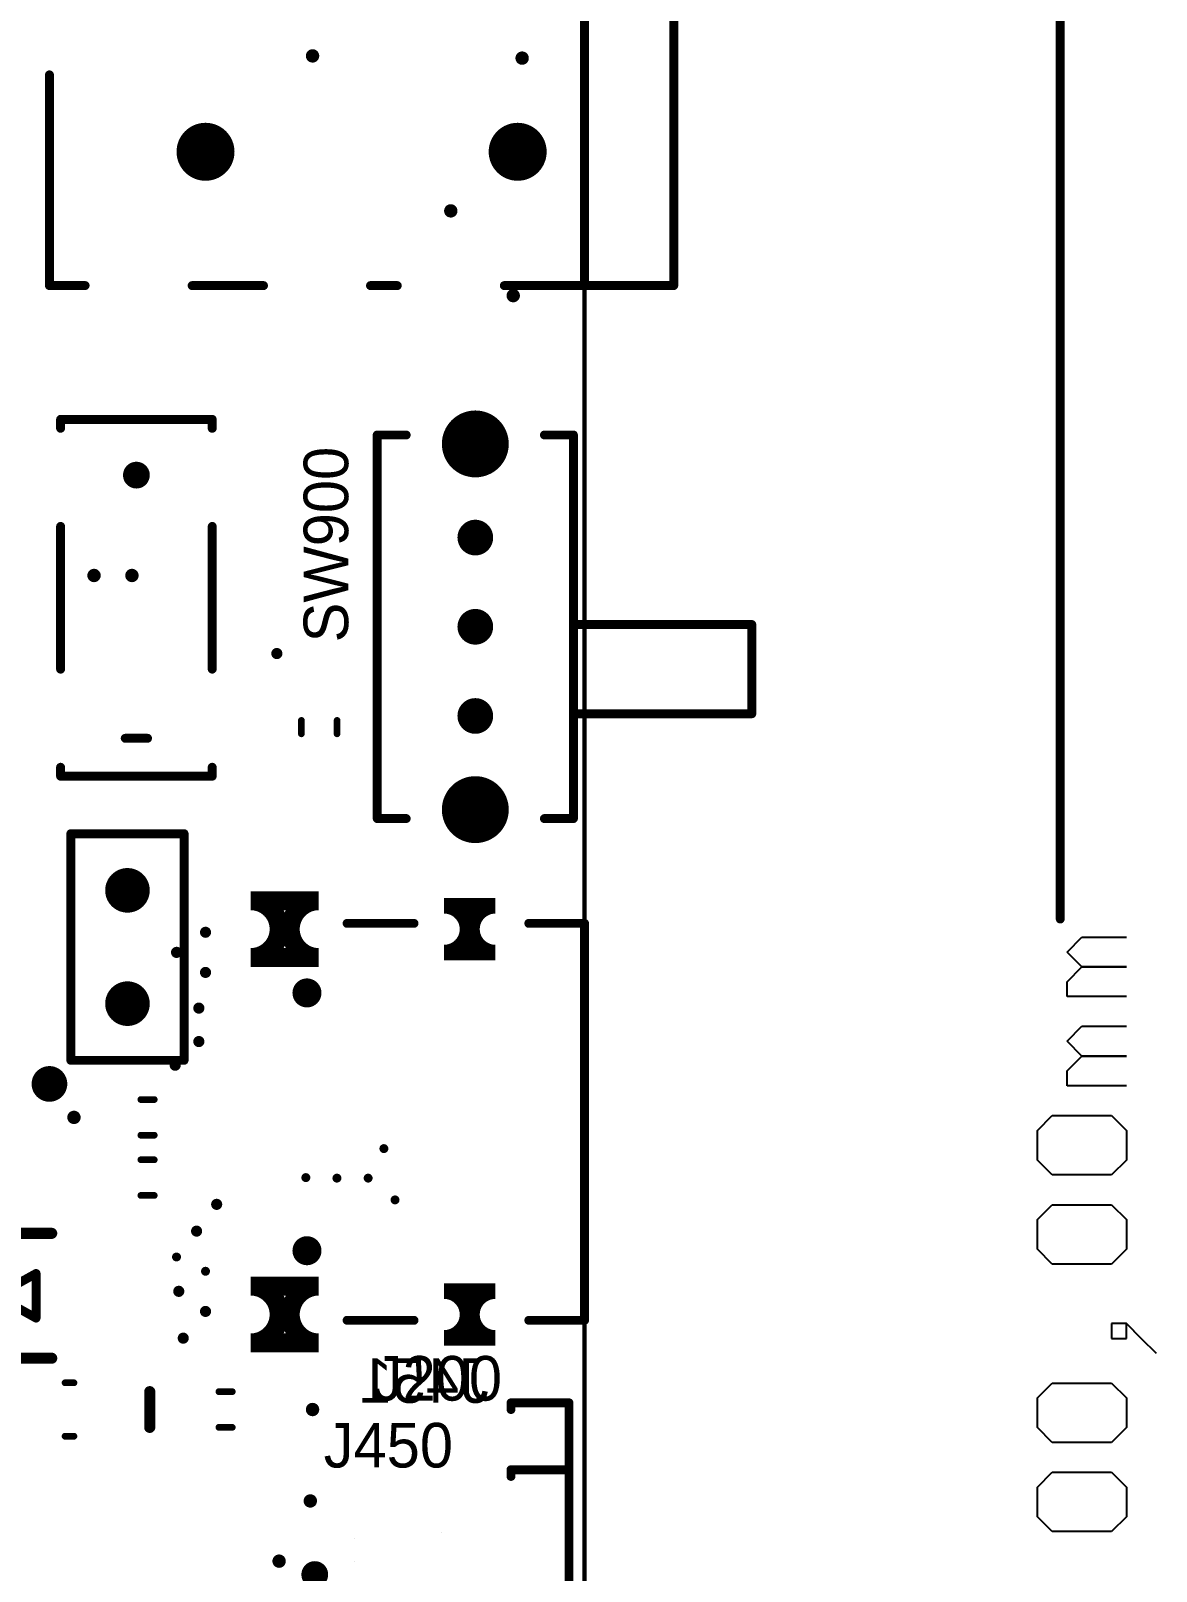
# Model space of a CAD drawing. Extents: x 0 to 113, y -12 to 101.
# Drawn here: x 87.58 to 112.82, y 42.88 to 77.41 of the extents above; entities that cross this region are included whole.
import ezdxf

# ---------------------------------------------------------------- set-up
doc = ezdxf.new("R2010")
doc.units = 0
doc.layers.get('0').update_dxf_attribs({"linetype": 'CONTINUOUS'})
for name, color, linetype in [('BOTTOMOVERLAY', 54, 'CONTINUOUS'), ('MECHANICAL1', 6, 'CONTINUOUS'), ('MECHANICAL10', 56, 'CONTINUOUS'), ('PADHOLELAYER', 156, 'CONTINUOUS'), ('TOPOVERLAY', 2, 'CONTINUOUS'), ('VIAHOLELAYER', 16, 'CONTINUOUS')]:
    doc.layers.add(name, color=color, linetype=linetype)

# ---------------------------------------------------------------- blocks, each defined once
blk = doc.blocks.new('CON_XKB_PJ_320D_17')
at = {"layer": 'PADHOLELAYER', "const_width": 0.65}
for points in [[(-3.825, 0.025, 1), (-3.175, 0.025, 1)], [(3.175, 0.025, 1), (3.825, 0.025, 1)]]:
    blk.add_lwpolyline(points, format="xyb", close=True, dxfattribs=at)
at = {"layer": 'TOPOVERLAY', "const_width": 0.2}
for points in [[(-7, 3.025), (-7, -3.025)], [(-3.2, 3.025), (-7, 3.025)], [(-5, 3.025), (-5, -3.025)], [(-0.2, 3.025), (-0.8, 3.025)], [(3.8, 3.025), (2.2, 3.025)], [(7, 3.025), (6.2, 3.025)], [(7, 3.025), (7, -1.7)], [(4.8, -3.025), (-7, -3.025)]]:
    blk.add_lwpolyline(points, dxfattribs=at)
at = {"layer": 'TOPOVERLAY', "const_width": 0.1}
for points in [[(-7.05, 3.025, 1), (-6.95, 3.025, 1)], [(-7.05, 3.025, 1), (-6.95, 3.025, 1)], [(-5.05, 3.025, 1), (-4.95, 3.025, 1)], [(-3.25, 3.025, 1), (-3.15, 3.025, 1)], [(-0.85, 3.025, 1), (-0.75, 3.025, 1)], [(-0.25, 3.025, 1), (-0.15, 3.025, 1)], [(2.15, 3.025, 1), (2.25, 3.025, 1)], [(3.75, 3.025, 1), (3.85, 3.025, 1)], [(6.15, 3.025, 1), (6.25, 3.025, 1)], [(6.95, 3.025, 1), (7.05, 3.025, 1)], [(6.95, 3.025, 1), (7.05, 3.025, 1)], [(6.95, -1.7, 1), (7.05, -1.7, 1)], [(-7.05, -3.025, 1), (-6.95, -3.025, 1)], [(-7.05, -3.025, 1), (-6.95, -3.025, 1)], [(-5.05, -3.025, 1), (-4.95, -3.025, 1)], [(4.75, -3.025, 1), (4.85, -3.025, 1)]]:
    blk.add_lwpolyline(points, format="xyb", close=True, dxfattribs=at)
blk = doc.blocks.new('RES_0603_R_131')
at = {"layer": 'TOPOVERLAY', "const_width": 0.15}
for points in [[(0.15, 0.4), (-0.15, 0.4)], [(0.15, -0.4), (-0.15, -0.4)]]:
    blk.add_lwpolyline(points, dxfattribs=at)
at = {"layer": 'TOPOVERLAY', "const_width": 0.075}
for points in [[(-0.188, 0.4, 1), (-0.112, 0.4, 1)], [(0.112, 0.4, 1), (0.188, 0.4, 1)], [(-0.188, -0.4, 1), (-0.112, -0.4, 1)], [(0.112, -0.4, 1), (0.188, -0.4, 1)]]:
    blk.add_lwpolyline(points, format="xyb", close=True, dxfattribs=at)
blk = doc.blocks.new('RES_0603_R_132')
at = {"layer": 'TOPOVERLAY', "const_width": 0.15}
for points in [[(-0.15, 0.4), (0.15, 0.4)], [(-0.15, -0.4), (0.15, -0.4)]]:
    blk.add_lwpolyline(points, dxfattribs=at)
at = {"layer": 'TOPOVERLAY', "const_width": 0.075}
for points in [[(-0.188, 0.4, 1), (-0.112, 0.4, 1)], [(0.112, 0.4, 1), (0.188, 0.4, 1)], [(-0.188, -0.4, 1), (-0.112, -0.4, 1)], [(0.112, -0.4, 1), (0.188, -0.4, 1)]]:
    blk.add_lwpolyline(points, format="xyb", close=True, dxfattribs=at)
blk = doc.blocks.new('LED_0805_GRN_R_141')
at = {"layer": 'TOPOVERLAY'}
for points, const_width in [([(-1.8, 0.4), (-1.8, -0.4)], 0.25), ([(0.1, 0.6), (-0.1, 0.6)], 0.15), ([(0.1, -0.6), (-0.1, -0.6)], 0.15)]:
    blk.add_lwpolyline(points, dxfattribs=dict(at, const_width=const_width))
for points, const_width in [([(-1.862, 0.4, 1), (-1.737, 0.4, 1)], 0.125), ([(-0.138, 0.6, 1), (-0.062, 0.6, 1)], 0.075), ([(0.062, 0.6, 1), (0.138, 0.6, 1)], 0.075), ([(-1.862, -0.4, 1), (-1.737, -0.4, 1)], 0.125), ([(-0.138, -0.6, 1), (-0.062, -0.6, 1)], 0.075), ([(0.062, -0.6, 1), (0.138, -0.6, 1)], 0.075)]:
    blk.add_lwpolyline(points, format="xyb", close=True, dxfattribs=dict(at, const_width=const_width))
blk = doc.blocks.new('DIO_SMA_UNI_R_151')
at = {"layer": 'TOPOVERLAY'}
for points, const_width in [([(-0.85, 1.4), (0.85, 1.4)], 0.25), ([(-3.75, -0.5), (-3.75, 0.5)], 0.25), ([(-0.4, 0), (0.5, 0.5)], 0.2), ([(-0.4, -0.5), (-0.4, 0.5)], 0.2), ([(0.5, -0.5), (0.5, 0.5)], 0.2), ([(-0.4, 0), (0.5, -0.5)], 0.2), ([(-0.85, -1.4), (0.85, -1.4)], 0.25)]:
    blk.add_lwpolyline(points, dxfattribs=dict(at, const_width=const_width))
for points, const_width in [([(-0.913, 1.4, 1), (-0.788, 1.4, 1)], 0.125), ([(0.788, 1.4, 1), (0.913, 1.4, 1)], 0.125), ([(-3.812, 0.5, 1), (-3.688, 0.5, 1)], 0.125), ([(-0.45, 0.5, 1), (-0.35, 0.5, 1)], 0.1), ([(0.45, 0.5, 1), (0.55, 0.5, 1)], 0.1), ([(0.45, 0.5, 1), (0.55, 0.5, 1)], 0.1), ([(-0.45, 0, 1), (-0.35, 0, 1)], 0.1), ([(-0.45, 0, 1), (-0.35, 0, 1)], 0.1), ([(-3.812, -0.5, 1), (-3.688, -0.5, 1)], 0.125), ([(-0.45, -0.5, 1), (-0.35, -0.5, 1)], 0.1), ([(0.45, -0.5, 1), (0.55, -0.5, 1)], 0.1), ([(0.45, -0.5, 1), (0.55, -0.5, 1)], 0.1), ([(-0.913, -1.4, 1), (-0.788, -1.4, 1)], 0.125), ([(0.788, -1.4, 1), (0.913, -1.4, 1)], 0.125)]:
    blk.add_lwpolyline(points, format="xyb", close=True, dxfattribs=dict(at, const_width=const_width))
blk = doc.blocks.new('RES_0603_R_183')
at = {"layer": 'TOPOVERLAY', "const_width": 0.15}
for points in [[(-0.15, 0.4), (0.15, 0.4)], [(-0.15, -0.4), (0.15, -0.4)]]:
    blk.add_lwpolyline(points, dxfattribs=at)
at = {"layer": 'TOPOVERLAY', "const_width": 0.075}
for points in [[(-0.188, 0.4, 1), (-0.112, 0.4, 1)], [(0.112, 0.4, 1), (0.188, 0.4, 1)], [(-0.188, -0.4, 1), (-0.112, -0.4, 1)], [(0.112, -0.4, 1), (0.188, -0.4, 1)]]:
    blk.add_lwpolyline(points, format="xyb", close=True, dxfattribs=at)
blk = doc.blocks.new('RES_0603_R_184')
at = {"layer": 'TOPOVERLAY', "const_width": 0.15}
for points in [[(-0.15, 0.4), (0.15, 0.4)], [(-0.15, -0.4), (0.15, -0.4)]]:
    blk.add_lwpolyline(points, dxfattribs=at)
at = {"layer": 'TOPOVERLAY', "const_width": 0.075}
for points in [[(-0.188, 0.4, 1), (-0.112, 0.4, 1)], [(0.112, 0.4, 1), (0.188, 0.4, 1)], [(-0.188, -0.4, 1), (-0.112, -0.4, 1)], [(0.112, -0.4, 1), (0.188, -0.4, 1)]]:
    blk.add_lwpolyline(points, format="xyb", close=True, dxfattribs=at)
blk = doc.blocks.new('CON_XKB_U262_161N_4BVC11_2')
at = {"layer": 'PADHOLELAYER'}
for points, const_width in [([(-4.957, 3.837), (-4.957, 2.312, -1), (-3.682, 2.312), (-3.682, 3.837, -1)], 0.425), ([(3.683, 3.837), (3.683, 2.312, -1), (4.958, 2.312), (4.958, 3.837, -1)], 0.425), ([(-3.052, 2.575, 1), (-2.727, 2.575, 1)], 0.325), ([(2.728, 2.575, 1), (3.053, 2.575, 1)], 0.325), ([(-4.845, -0.5), (-4.845, -1.65, -1), (-3.795, -1.65), (-3.795, -0.5, -1)], 0.35), ([(3.795, -0.5), (3.795, -1.65, -1), (4.845, -1.65), (4.845, -0.5, -1)], 0.35)]:
    blk.add_lwpolyline(points, format="xyb", close=True, dxfattribs=dict(at, const_width=const_width))
at = {"layer": 'TOPOVERLAY', "const_width": 0.2}
for points in [[(-4.45, 1.675), (-4.45, 0.175)], [(4.45, 1.675), (4.45, 0.175)], [(-4.45, -2.4), (-4.45, -3.65)], [(4.45, -2.4), (4.45, -3.65)], [(-4.45, -3.65), (4.45, -3.65)]]:
    blk.add_lwpolyline(points, dxfattribs=at)
at = {"layer": 'TOPOVERLAY', "const_width": 0.1}
for points in [[(-4.5, 1.675, 1), (-4.4, 1.675, 1)], [(4.4, 1.675, 1), (4.5, 1.675, 1)], [(-4.5, 0.175, 1), (-4.4, 0.175, 1)], [(4.4, 0.175, 1), (4.5, 0.175, 1)], [(-4.5, -2.4, 1), (-4.4, -2.4, 1)], [(4.4, -2.4, 1), (4.5, -2.4, 1)], [(-4.5, -3.65, 1), (-4.4, -3.65, 1)], [(-4.5, -3.65, 1), (-4.4, -3.65, 1)], [(4.4, -3.65, 1), (4.5, -3.65, 1)], [(4.4, -3.65, 1), (4.5, -3.65, 1)]]:
    blk.add_lwpolyline(points, format="xyb", close=True, dxfattribs=at)
blk = doc.blocks.new('SWI_CKS_OS102011MA1Q_241')
at = {"layer": 'PADHOLELAYER'}
for points, const_width in [([(-4.475, 0, 1), (-3.725, 0, 1)], 0.75), ([(3.725, 0, 1), (4.475, 0, 1)], 0.75), ([(-2.2, 0, 1), (-1.8, 0, 1)], 0.4), ([(-0.2, 0, 1), (0.2, 0, 1)], 0.4), ([(1.8, 0, 1), (2.2, 0, 1)], 0.4)]:
    blk.add_lwpolyline(points, format="xyb", close=True, dxfattribs=dict(at, const_width=const_width))
at = {"layer": 'TOPOVERLAY', "const_width": 0.2}
for points in [[(-4.3, 2.2), (4.3, 2.2)], [(-4.3, 2.2), (-4.3, 1.55)], [(4.3, 2.2), (4.3, 1.55)], [(-4.3, -1.55), (-4.3, -2.2)], [(4.3, -1.55), (4.3, -2.2)], [(-4.3, -2.2), (4.3, -2.2)], [(-1.95, -2.2), (-1.95, -6.2)], [(0.05, -2.2), (0.05, -6.2)], [(-1.95, -6.2), (0.05, -6.2)]]:
    blk.add_lwpolyline(points, dxfattribs=at)
at = {"layer": 'TOPOVERLAY', "const_width": 0.1}
for points in [[(-4.35, 2.2, 1), (-4.25, 2.2, 1)], [(-4.35, 2.2, 1), (-4.25, 2.2, 1)], [(4.25, 2.2, 1), (4.35, 2.2, 1)], [(4.25, 2.2, 1), (4.35, 2.2, 1)], [(-4.35, 1.55, 1), (-4.25, 1.55, 1)], [(4.25, 1.55, 1), (4.35, 1.55, 1)], [(-4.35, -1.55, 1), (-4.25, -1.55, 1)], [(4.25, -1.55, 1), (4.35, -1.55, 1)], [(-4.35, -2.2, 1), (-4.25, -2.2, 1)], [(-4.35, -2.2, 1), (-4.25, -2.2, 1)], [(-2, -2.2, 1), (-1.9, -2.2, 1)], [(0, -2.2, 1), (0.1, -2.2, 1)], [(4.25, -2.2, 1), (4.35, -2.2, 1)], [(4.25, -2.2, 1), (4.35, -2.2, 1)], [(-2, -6.2, 1), (-1.9, -6.2, 1)], [(-2, -6.2, 1), (-1.9, -6.2, 1)], [(0, -6.2, 1), (0.1, -6.2, 1)], [(0, -6.2, 1), (0.1, -6.2, 1)]]:
    blk.add_lwpolyline(points, format="xyb", close=True, dxfattribs=at)
blk = doc.blocks.new('OSC_8038_4P_R_246')
at = {"layer": 'TOPOVERLAY', "const_width": 0.2}
for points in [[(-4, 1.7), (-3.8, 1.7)], [(-4, 1.7), (-4, -1.7)], [(-1.6, 1.7), (1.6, 1.7)], [(3.8, 1.7), (4, 1.7)], [(4, 1.7), (4, -1.7)], [(-3.15, 0.25), (-3.15, -0.25)], [(-4, -1.7), (-3.8, -1.7)], [(-1.6, -1.7), (1.6, -1.7)], [(3.8, -1.7), (4, -1.7)]]:
    blk.add_lwpolyline(points, dxfattribs=at)
at = {"layer": 'TOPOVERLAY'}
for points, const_width in [([(-4.05, 1.7, 1), (-3.95, 1.7, 1)], 0.1), ([(-4.05, 1.7, 1), (-3.95, 1.7, 1)], 0.1), ([(-3.85, 1.7, 1), (-3.75, 1.7, 1)], 0.1), ([(-1.65, 1.7, 1), (-1.55, 1.7, 1)], 0.1), ([(1.55, 1.7, 1), (1.65, 1.7, 1)], 0.1), ([(3.75, 1.7, 1), (3.85, 1.7, 1)], 0.1), ([(3.95, 1.7, 1), (4.05, 1.7, 1)], 0.1), ([(3.95, 1.7, 1), (4.05, 1.7, 1)], 0.1), ([(-3.2, 0.25, 1), (-3.1, 0.25, 1)], 0.1), ([(2.9, 0, 1), (2.6, 0, 1)], 0.3), ([(2.525, 0, 1), (2.675, 0, 1)], 0.15), ([(2.825, 0, 1), (2.975, 0, 1)], 0.15), ([(-3.2, -0.25, 1), (-3.1, -0.25, 1)], 0.1), ([(-4.05, -1.7, 1), (-3.95, -1.7, 1)], 0.1), ([(-4.05, -1.7, 1), (-3.95, -1.7, 1)], 0.1), ([(-3.85, -1.7, 1), (-3.75, -1.7, 1)], 0.1), ([(-1.65, -1.7, 1), (-1.55, -1.7, 1)], 0.1), ([(1.55, -1.7, 1), (1.65, -1.7, 1)], 0.1), ([(3.75, -1.7, 1), (3.85, -1.7, 1)], 0.1), ([(3.95, -1.7, 1), (4.05, -1.7, 1)], 0.1), ([(3.95, -1.7, 1), (4.05, -1.7, 1)], 0.1)]:
    blk.add_lwpolyline(points, format="xyb", close=True, dxfattribs=dict(at, const_width=const_width))
blk = doc.blocks.new('CON_XKB_X05B20L22T_REV_B_0')
at = {"layer": 'BOTTOMOVERLAY', "const_width": 0.2}
for points in [[(-8.3, 1.35), (-8.3, 2.65)], [(8.3, 2.65), (-8.3, 2.65)], [(8.3, 1.35), (8.3, 2.65)], [(-8.15, 1.35), (-8.3, 1.35)], [(8.15, 1.35), (8.3, 1.35)]]:
    blk.add_lwpolyline(points, dxfattribs=at)
at = {"layer": 'BOTTOMOVERLAY'}
for points, const_width in [([(-8.35, 2.65, 1), (-8.25, 2.65, 1)], 0.1), ([(-8.35, 2.65, 1), (-8.25, 2.65, 1)], 0.1), ([(8.25, 2.65, 1), (8.35, 2.65, 1)], 0.1), ([(8.25, 2.65, 1), (8.35, 2.65, 1)], 0.1), ([(-8.35, 1.35, 1), (-8.25, 1.35, 1)], 0.1), ([(-8.35, 1.35, 1), (-8.25, 1.35, 1)], 0.1), ([(-8.2, 1.35, 1), (-8.1, 1.35, 1)], 0.1), ([(8.1, 1.35, 1), (8.2, 1.35, 1)], 0.1), ([(8.25, 1.35, 1), (8.35, 1.35, 1)], 0.1), ([(8.25, 1.35, 1), (8.35, 1.35, 1)], 0.1), ([(6.15, -3.05, 1), (5.85, -3.05, 1)], 0.3), ([(5.775, -3.05, 1), (5.925, -3.05, 1)], 0.15), ([(6.075, -3.05, 1), (6.225, -3.05, 1)], 0.15)]:
    blk.add_lwpolyline(points, format="xyb", close=True, dxfattribs=dict(at, const_width=const_width))
at = {"layer": 'PADHOLELAYER'}
for points in [[(-6.9, -0.2), (-6.9, -0.2, -1), (-6.9, -0.2), (-6.9, -0.2, -1)], [(6.9, -0.2), (6.9, -0.2, -1), (6.9, -0.2), (6.9, -0.2, -1)], [(-5.25, -2.15), (-5.25, -2.15, -1), (-5.25, -2.15), (-5.25, -2.15, -1)], [(-4.75, -2.15), (-4.75, -2.15, -1), (-4.75, -2.15), (-4.75, -2.15, -1)], [(-4.25, -2.15), (-4.25, -2.15, -1), (-4.25, -2.15), (-4.25, -2.15, -1)], [(-3.75, -2.15), (-3.75, -2.15, -1), (-3.75, -2.15), (-3.75, -2.15, -1)], [(-3.25, -2.15), (-3.25, -2.15, -1), (-3.25, -2.15), (-3.25, -2.15, -1)], [(-2.75, -2.15), (-2.75, -2.15, -1), (-2.75, -2.15), (-2.75, -2.15, -1)], [(-2.25, -2.15), (-2.25, -2.15, -1), (-2.25, -2.15), (-2.25, -2.15, -1)], [(-1.75, -2.15), (-1.75, -2.15, -1), (-1.75, -2.15), (-1.75, -2.15, -1)], [(-1.25, -2.15), (-1.25, -2.15, -1), (-1.25, -2.15), (-1.25, -2.15, -1)], [(-0.75, -2.15), (-0.75, -2.15, -1), (-0.75, -2.15), (-0.75, -2.15, -1)], [(-0.25, -2.15), (-0.25, -2.15, -1), (-0.25, -2.15), (-0.25, -2.15, -1)], [(0.25, -2.15), (0.25, -2.15, -1), (0.25, -2.15), (0.25, -2.15, -1)], [(0.75, -2.15), (0.75, -2.15, -1), (0.75, -2.15), (0.75, -2.15, -1)], [(1.25, -2.15), (1.25, -2.15, -1), (1.25, -2.15), (1.25, -2.15, -1)], [(1.75, -2.15), (1.75, -2.15, -1), (1.75, -2.15), (1.75, -2.15, -1)], [(2.25, -2.15), (2.25, -2.15, -1), (2.25, -2.15), (2.25, -2.15, -1)], [(2.75, -2.15), (2.75, -2.15, -1), (2.75, -2.15), (2.75, -2.15, -1)], [(3.25, -2.15), (3.25, -2.15, -1), (3.25, -2.15), (3.25, -2.15, -1)], [(3.75, -2.15), (3.75, -2.15, -1), (3.75, -2.15), (3.75, -2.15, -1)], [(4.25, -2.15), (4.25, -2.15, -1), (4.25, -2.15), (4.25, -2.15, -1)], [(4.75, -2.15), (4.75, -2.15, -1), (4.75, -2.15), (4.75, -2.15, -1)], [(5.25, -2.15), (5.25, -2.15, -1), (5.25, -2.15), (5.25, -2.15, -1)]]:
    blk.add_lwpolyline(points, format="xyb", close=True, dxfattribs=at)
blk = doc.blocks.new('CON_XKB_X05B20L22T_REV_251')
at = {"layer": 'PADHOLELAYER'}
for points in [[(-5.25, 2.15), (-5.25, 2.15, -1), (-5.25, 2.15), (-5.25, 2.15, -1)], [(-4.75, 2.15), (-4.75, 2.15, -1), (-4.75, 2.15), (-4.75, 2.15, -1)], [(-4.25, 2.15), (-4.25, 2.15, -1), (-4.25, 2.15), (-4.25, 2.15, -1)], [(-3.75, 2.15), (-3.75, 2.15, -1), (-3.75, 2.15), (-3.75, 2.15, -1)], [(-3.25, 2.15), (-3.25, 2.15, -1), (-3.25, 2.15), (-3.25, 2.15, -1)], [(-2.75, 2.15), (-2.75, 2.15, -1), (-2.75, 2.15), (-2.75, 2.15, -1)], [(-2.25, 2.15), (-2.25, 2.15, -1), (-2.25, 2.15), (-2.25, 2.15, -1)], [(-1.75, 2.15), (-1.75, 2.15, -1), (-1.75, 2.15), (-1.75, 2.15, -1)], [(-1.25, 2.15), (-1.25, 2.15, -1), (-1.25, 2.15), (-1.25, 2.15, -1)], [(-0.75, 2.15), (-0.75, 2.15, -1), (-0.75, 2.15), (-0.75, 2.15, -1)], [(-0.25, 2.15), (-0.25, 2.15, -1), (-0.25, 2.15), (-0.25, 2.15, -1)], [(0.25, 2.15), (0.25, 2.15, -1), (0.25, 2.15), (0.25, 2.15, -1)], [(0.75, 2.15), (0.75, 2.15, -1), (0.75, 2.15), (0.75, 2.15, -1)], [(1.25, 2.15), (1.25, 2.15, -1), (1.25, 2.15), (1.25, 2.15, -1)], [(1.75, 2.15), (1.75, 2.15, -1), (1.75, 2.15), (1.75, 2.15, -1)], [(2.25, 2.15), (2.25, 2.15, -1), (2.25, 2.15), (2.25, 2.15, -1)], [(2.75, 2.15), (2.75, 2.15, -1), (2.75, 2.15), (2.75, 2.15, -1)], [(3.25, 2.15), (3.25, 2.15, -1), (3.25, 2.15), (3.25, 2.15, -1)], [(3.75, 2.15), (3.75, 2.15, -1), (3.75, 2.15), (3.75, 2.15, -1)], [(4.25, 2.15), (4.25, 2.15, -1), (4.25, 2.15), (4.25, 2.15, -1)], [(4.75, 2.15), (4.75, 2.15, -1), (4.75, 2.15), (4.75, 2.15, -1)], [(5.25, 2.15), (5.25, 2.15, -1), (5.25, 2.15), (5.25, 2.15, -1)], [(-6.9, 0.2), (-6.9, 0.2, -1), (-6.9, 0.2), (-6.9, 0.2, -1)], [(6.9, 0.2), (6.9, 0.2, -1), (6.9, 0.2), (6.9, 0.2, -1)]]:
    blk.add_lwpolyline(points, format="xyb", close=True, dxfattribs=at)
at = {"layer": 'TOPOVERLAY'}
for points, const_width in [([(6.1, 3.05, 1), (5.8, 3.05, 1)], 0.3), ([(5.725, 3.05, 1), (5.875, 3.05, 1)], 0.15), ([(6.025, 3.05, 1), (6.175, 3.05, 1)], 0.15), ([(-8.35, -1.35, 1), (-8.25, -1.35, 1)], 0.1), ([(-8.35, -1.35, 1), (-8.25, -1.35, 1)], 0.1), ([(-8.2, -1.35, 1), (-8.1, -1.35, 1)], 0.1), ([(8.1, -1.35, 1), (8.2, -1.35, 1)], 0.1), ([(8.25, -1.35, 1), (8.35, -1.35, 1)], 0.1), ([(8.25, -1.35, 1), (8.35, -1.35, 1)], 0.1), ([(-8.35, -2.65, 1), (-8.25, -2.65, 1)], 0.1), ([(-8.35, -2.65, 1), (-8.25, -2.65, 1)], 0.1), ([(8.25, -2.65, 1), (8.35, -2.65, 1)], 0.1), ([(8.25, -2.65, 1), (8.35, -2.65, 1)], 0.1)]:
    blk.add_lwpolyline(points, format="xyb", close=True, dxfattribs=dict(at, const_width=const_width))
at = {"layer": 'TOPOVERLAY', "const_width": 0.2}
for points in [[(-8.3, -1.35), (-8.3, -2.65)], [(-8.3, -1.35), (-8.15, -1.35)], [(8.15, -1.35), (8.3, -1.35)], [(8.3, -1.35), (8.3, -2.65)], [(-8.3, -2.65), (8.3, -2.65)]]:
    blk.add_lwpolyline(points, dxfattribs=at)
blk = doc.blocks.new('CON_HDR_P254_1X02_STR_272')
at = {"layer": 'PADHOLELAYER', "const_width": 0.5}
for points in [[(-1.52, 0, 1), (-1.02, 0, 1)], [(1.02, 0, 1), (1.52, 0, 1)]]:
    blk.add_lwpolyline(points, format="xyb", close=True, dxfattribs=at)
at = {"layer": 'TOPOVERLAY'}
for points, const_width in [([(-2.87, 1.75, 1), (-3.27, 1.75, 1)], 0.4), ([(-3.37, 1.75, 1), (-3.17, 1.75, 1)], 0.2), ([(-2.97, 1.75, 1), (-2.77, 1.75, 1)], 0.2), ([(-2.59, 1.27, 1), (-2.49, 1.27, 1)], 0.1), ([(-2.59, 1.27, 1), (-2.49, 1.27, 1)], 0.1), ([(2.49, 1.27, 1), (2.59, 1.27, 1)], 0.1), ([(2.49, 1.27, 1), (2.59, 1.27, 1)], 0.1), ([(-2.59, -1.27, 1), (-2.49, -1.27, 1)], 0.1), ([(-2.59, -1.27, 1), (-2.49, -1.27, 1)], 0.1), ([(2.49, -1.27, 1), (2.59, -1.27, 1)], 0.1), ([(2.49, -1.27, 1), (2.59, -1.27, 1)], 0.1)]:
    blk.add_lwpolyline(points, format="xyb", close=True, dxfattribs=dict(at, const_width=const_width))
at = {"layer": 'TOPOVERLAY', "const_width": 0.2}
for points in [[(2.54, 1.27), (-2.54, 1.27)], [(-2.54, 1.27), (-2.54, -1.27)], [(2.54, 1.27), (2.54, -1.27)], [(-2.54, -1.27), (2.54, -1.27)]]:
    blk.add_lwpolyline(points, dxfattribs=at)

msp = doc.modelspace()

# ---------------------------------------------------------------- linework, layer by layer
at = {"layer": 'MECHANICAL1', "const_width": 0.1}
msp.add_lwpolyline([(100, 3), (100, 97)], dxfattribs=at)
at = {"layer": 'MECHANICAL10'}
for p, q in [((110.819, 56.758), (111.152, 57.091)), ((111.152, 57.091), (112.152, 57.091)), ((111.152, 56.425), (110.819, 56.758)), ((110.819, 56.092), (111.152, 56.425)), ((111.152, 56.425), (112.152, 56.425)), ((112.152, 56.425), (111.152, 56.425)), ((110.819, 55.758), (110.819, 56.092)), ((112.152, 55.758), (110.819, 55.758)), ((110.819, 54.759), (111.152, 55.092)), ((111.152, 55.092), (112.152, 55.092)), ((111.152, 54.425), (110.819, 54.759)), ((110.819, 54.092), (111.152, 54.425)), ((111.152, 54.425), (112.152, 54.425)), ((112.152, 54.425), (111.152, 54.425)), ((110.819, 53.759), (110.819, 54.092)), ((112.152, 53.759), (110.819, 53.759)), ((110.153, 52.759), (110.486, 53.092)), ((110.486, 53.092), (111.819, 53.092)), ((111.819, 53.092), (112.152, 52.759)), ((110.153, 52.093), (110.153, 52.759)), ((112.152, 52.759), (112.152, 52.093)), ((110.486, 51.76), (110.153, 52.093)), ((112.152, 52.093), (111.819, 51.76)), ((111.819, 51.76), (110.486, 51.76)), ((110.153, 50.76), (110.486, 51.093)), ((110.486, 51.093), (111.819, 51.093)), ((111.819, 51.093), (112.152, 50.76)), ((110.153, 50.093), (110.153, 50.76)), ((112.152, 50.76), (112.152, 50.093)), ((110.486, 49.76), (110.153, 50.093)), ((112.152, 50.093), (111.819, 49.76)), ((111.819, 49.76), (110.486, 49.76)), ((112.152, 48.427), (111.819, 48.427)), ((111.819, 48.427), (111.819, 48.094)), ((112.485, 48.094), (112.152, 48.427)), ((112.152, 48.094), (112.152, 48.427)), ((112.152, 48.427), (112.485, 48.094)), ((111.819, 48.094), (112.152, 48.094)), ((112.485, 48.094), (112.818, 47.761)), ((110.153, 46.761), (110.486, 47.094)), ((110.486, 47.094), (111.819, 47.094)), ((111.819, 47.094), (112.152, 46.761)), ((110.153, 46.095), (110.153, 46.761)), ((112.152, 46.761), (112.152, 46.095)), ((110.486, 45.762), (110.153, 46.095)), ((112.152, 46.095), (111.819, 45.762)), ((111.819, 45.762), (110.486, 45.762)), ((110.153, 44.762), (110.486, 45.095)), ((110.486, 45.095), (111.819, 45.095)), ((111.819, 45.095), (112.152, 44.762)), ((110.153, 44.095), (110.153, 44.762)), ((112.152, 44.762), (112.152, 44.095)), ((110.486, 43.762), (110.153, 44.095)), ((112.152, 44.095), (111.819, 43.762)), ((111.819, 43.762), (110.486, 43.762))]:
    msp.add_line(p, q, dxfattribs=at)
at = {"layer": 'MECHANICAL10', "const_width": 0.2}
msp.add_lwpolyline([(110.667, 57.498), (110.667, 100)], dxfattribs=at)
at = {"layer": 'MECHANICAL10', "const_width": 0.1}
msp.add_lwpolyline([(110.617, 57.498, 1), (110.717, 57.498, 1)], format="xyb", close=True, dxfattribs=at)
at = {"layer": 'VIAHOLELAYER'}
for points, const_width in [([(93.825, 76.85, 1), (93.975, 76.85, 1)], 0.15), ([(98.525, 76.8, 1), (98.675, 76.8, 1)], 0.15), ([(96.925, 73.375, 1), (97.075, 73.375, 1)], 0.15), ([(98.325, 71.475, 1), (98.475, 71.475, 1)], 0.15), ([(88.925, 65.2, 1), (89.075, 65.2, 1)], 0.15), ([(89.775, 65.2, 1), (89.925, 65.2, 1)], 0.15), ([(93.037, 63.45, 1), (93.162, 63.45, 1)], 0.125), ([(91.438, 57.2, 1), (91.562, 57.2, 1)], 0.125), ([(90.788, 56.75, 1), (90.913, 56.75, 1)], 0.125), ([(91.438, 56.3, 1), (91.562, 56.3, 1)], 0.125), ([(91.288, 55.5, 1), (91.413, 55.5, 1)], 0.125), ([(91.288, 54.75, 1), (91.413, 54.75, 1)], 0.125), ([(90.757, 54.22, 1), (90.882, 54.22, 1)], 0.125), ([(88.475, 53.05, 1), (88.625, 53.05, 1)], 0.15), ([(95.45, 52.35, 1), (95.55, 52.35, 1)], 0.1), ([(93.7, 51.7, 1), (93.8, 51.7, 1)], 0.1), ([(94.397, 51.688, 1), (94.497, 51.688, 1)], 0.1), ([(95.097, 51.688, 1), (95.197, 51.688, 1)], 0.1), ([(91.688, 51.1, 1), (91.812, 51.1, 1)], 0.125), ([(95.7, 51.2, 1), (95.8, 51.2, 1)], 0.1), ([(91.238, 50.5, 1), (91.362, 50.5, 1)], 0.125), ([(90.8, 49.92, 1), (90.9, 49.92, 1)], 0.1), ([(91.45, 49.6, 1), (91.55, 49.6, 1)], 0.1), ([(90.838, 49.15, 1), (90.963, 49.15, 1)], 0.125), ([(91.438, 48.7, 1), (91.562, 48.7, 1)], 0.125), ([(90.938, 48.1, 1), (91.063, 48.1, 1)], 0.125), ([(93.825, 46.5, 1), (93.975, 46.5, 1)], 0.15), ([(93.775, 44.45, 1), (93.925, 44.45, 1)], 0.15), ([(93.075, 43.1, 1), (93.225, 43.1, 1)], 0.15)]:
    msp.add_lwpolyline(points, format="xyb", close=True, dxfattribs=dict(at, const_width=const_width))

# ---------------------------------------------------------------- block references
for name, p, rotation in [('CON_XKB_PJ_320D_17', (95, 74.725), 180), ('OSC_8038_4P_R_246', (89.95, 64.7), 90), ('SWI_CKS_OS102011MA1Q_241', (97.55, 64.05), 90), ('RES_0603_R_184', (94.05, 61.8), 90), ('CON_HDR_P254_1X02_STR_272', (89.75, 56.87), 90), ('CON_XKB_U262_161N_4BVC11_2', (96.35, 52.95), 90), ('RES_0603_R_131', (90.2, 53.05), 180), ('DIO_SMA_UNI_R_151', (87.2, 49.05), 360), ('LED_0805_GRN_R_141', (88.45, 46.5), 180), ('RES_0603_R_183', (91.95, 46.5), 360), ('CON_XKB_X05B20L22T_REV_B_0', (97, 38.35), 270), ('CON_XKB_X05B20L22T_REV_251', (97, 36.85), 90)]:
    msp.add_blockref(name, p, dxfattribs=dict(rotation=rotation))
msp.add_blockref('RES_0603_R_132', (90.2, 51.7))

# ---------------------------------------------------------------- texts
at = {"layer": 'BOTTOMOVERLAY', "text_generation_flag": 2}
msp.add_text('J451', height=1, dxfattribs=at).set_placement((97.85, 46.65))
at = {"layer": 'TOPOVERLAY'}
msp.add_text('SW900', height=1, rotation=90, dxfattribs=at).set_placement((94.7, 63.7))
for s, p in [('J200', (95.25, 46.7)), ('J450', (94.15, 45.2))]:
    msp.add_text(s, height=1, dxfattribs=at).set_placement(p)

doc.saveas('drawing.dxf')
